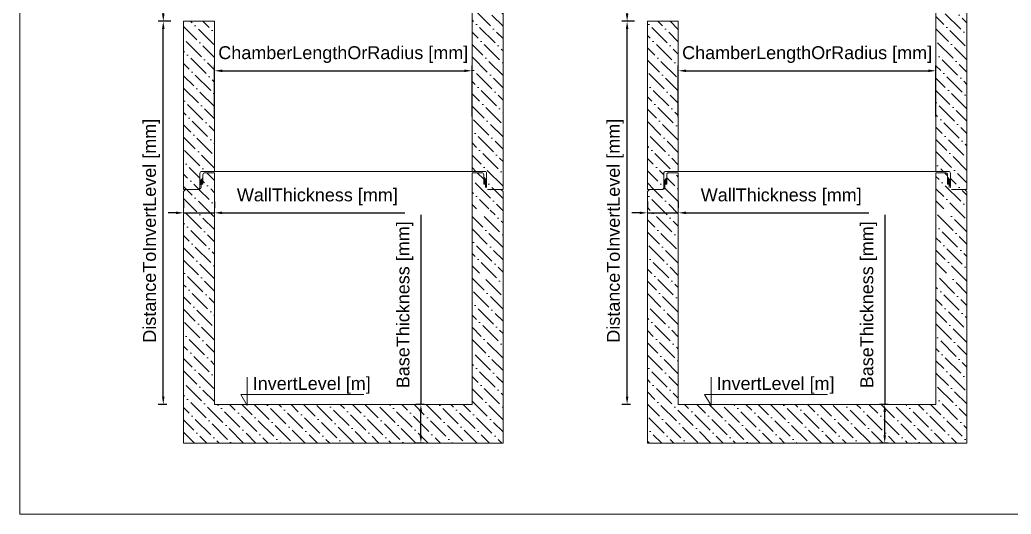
# Model space of a CAD drawing. Extents: x -36162 to -27468, y 13969 to 19902.
# Drawn here: x -36162 to -32314, y 13969 to 15888 of the extents above; entities that cross this region are included whole.
import ezdxf
from ezdxf.enums import TextEntityAlignment as Align

# ---------------------------------------------------------------- set-up
doc = ezdxf.new("R2010")
doc.units = 0
doc.header["$LTSCALE"] = 50
doc.header["$MEASUREMENT"] = 0
doc.layers.get('0').update_dxf_attribs({"lineweight": 0})
doc.layers.get('DEFPOINTS').update_dxf_attribs({"lineweight": 0})
doc.layers.add('0_5', color=250, linetype='Continuous', lineweight=0)
doc.layers.add('BA_szr', color=7, linetype='Continuous', lineweight=5)
doc.styles.add('_TCW_TXTSTY_4', font='arial.ttf', dxfattribs={"height": 50.000004})
doc.styles.add('BIKWYM', font='BIKROMSW.SHX', dxfattribs={"width": 0.85})
doc.styles.get("Standard").update_dxf_attribs({"font": 'arial.ttf', "height": 50.000004})
doc.dimstyles.get("Standard").update_dxf_attribs({"dimtxt": 0.18, "dimasz": 0.18, "dimexe": 0.18, "dimexo": 0.0625, "dimgap": 0.09, "dimtad": 0, "dimtih": 1, "dimtoh": 1, "dimdec": 4, "dimzin": 0, "dimdsep": 46, "dimtxsty": 'Standard', "dimcen": 0.09, "dimadec": 0, "dimazin": 0, "dimtfac": 1, "dimtdec": 4, "dimtofl": 0, "dimtmove": 0, "dimatfit": 3, "dimfxl": 1, "dimtolj": 1, "dimtzin": 0, "dimarcsym": 0})

# ---------------------------------------------------------------- blocks, each defined once
blk = doc.blocks.new('*D19')
at = {"layer": '0_5', "color": 0, "linetype": 'ByBlock', "lineweight": -2, "transparency": 16777216}
for p, q in [((-35406.6, 15512.3), (-35406.6, 15710.3)), ((-34406.6, 15512.3), (-34406.6, 15710.3)), ((-35376.6, 15690.3), (-34436.6, 15690.3))]:
    blk.add_line(p, q, dxfattribs=at)
at = {"layer": '0_5', "color": 0, "transparency": 16777216}
for points in [[(-35376.6, 15695.3), (-35376.6, 15685.3), (-35406.6, 15690.3)], [(-34436.6, 15695.3), (-34436.6, 15685.3), (-34406.6, 15690.3)]]:
    blk.add_solid(points, dxfattribs=at)
at = {"layer": 'DEFPOINTS', "color": 0, "transparency": 16777216}
for p in [(-34406.6, 15690.3), (-35406.6, 15412.3), (-34406.6, 15412.3)]:
    blk.add_point(p, dxfattribs=at)
at = {"layer": '0_5', "color": 0, "transparency": 16777216, "insert": (-34906.6, 15753.1), "char_height": 50, "attachment_point": 5}
blk.add_mtext('\\A1;ChamberLengthOrRadius [mm]', dxfattribs=at)
blk = doc.blocks.new('*D20')
at = {"layer": '0_5', "color": 0, "linetype": 'ByBlock', "lineweight": -2, "transparency": 16777216}
for p, q in [((-34605.4, 15131.1), (-34605.4, 14395.1)), ((-34592.2, 14395.1), (-34625.4, 14395.1)), ((-34605.4, 14274.7), (-34605.4, 14365.1)), ((-34592.2, 14244.7), (-34625.4, 14244.7))]:
    blk.add_line(p, q, dxfattribs=at)
at = {"layer": '0_5', "color": 0, "transparency": 16777216}
for points in [[(-34610.4, 14365.1), (-34600.4, 14365.1), (-34605.4, 14395.1)], [(-34610.4, 14274.7), (-34600.4, 14274.7), (-34605.4, 14244.7)]]:
    blk.add_solid(points, dxfattribs=at)
at = {"layer": 'DEFPOINTS', "color": 0, "transparency": 16777216}
for p in [(-34605.4, 14395.1), (-34542.2, 14395.1), (-34542.2, 14244.7)]:
    blk.add_point(p, dxfattribs=at)
at = {"layer": '0_5', "color": 0, "transparency": 16777216, "insert": (-34667.4, 14781.8), "char_height": 50, "attachment_point": 5, "rotation": 90}
blk.add_mtext('\\A1;BaseThickness [mm]', dxfattribs=at)
blk = doc.blocks.new('*D21')
at = {"layer": '0_5', "color": 0, "linetype": 'ByBlock', "lineweight": -2, "transparency": 16777216}
for p, q in [((-35526.6, 15183.2), (-35526.6, 15158.8)), ((-35407, 15183.2), (-35407, 15158.8)), ((-35556.6, 15138.8), (-35586.6, 15138.8)), ((-35526.6, 15138.8), (-35407, 15138.8)), ((-35377, 15138.8), (-34667.6, 15138.8))]:
    blk.add_line(p, q, dxfattribs=at)
at = {"layer": '0_5', "color": 0, "transparency": 16777216}
for points in [[(-35556.6, 15143.8), (-35556.6, 15133.8), (-35526.6, 15138.8)], [(-35377, 15143.8), (-35377, 15133.8), (-35407, 15138.8)]]:
    blk.add_solid(points, dxfattribs=at)
at = {"layer": 'DEFPOINTS', "color": 0, "transparency": 16777216}
for p in [(-35526.6, 15133.2), (-35407, 15138.8), (-35407, 15133.2)]:
    blk.add_point(p, dxfattribs=at)
at = {"layer": '0_5', "color": 0, "transparency": 16777216, "insert": (-35007.3, 15200.8), "char_height": 50, "attachment_point": 5}
blk.add_mtext('\\A1;WallThickness [mm]', dxfattribs=at)
blk = doc.blocks.new('*D25')
at = {"layer": '0_5', "color": 0, "linetype": 'ByBlock', "lineweight": -2, "transparency": 16777216}
for p, q in [((-35592.2, 15882.7), (-35625.4, 15882.7)), ((-35605.4, 14424.7), (-35605.4, 15852.7)), ((-35592.2, 14394.7), (-35625.4, 14394.7))]:
    blk.add_line(p, q, dxfattribs=at)
at = {"layer": '0_5', "color": 0, "transparency": 16777216}
for points in [[(-35610.4, 15852.7), (-35600.4, 15852.7), (-35605.4, 15882.7)], [(-35610.4, 14424.7), (-35600.4, 14424.7), (-35605.4, 14394.7)]]:
    blk.add_solid(points, dxfattribs=at)
at = {"layer": 'DEFPOINTS', "color": 0, "transparency": 16777216}
for p in [(-35605.4, 15882.7), (-35542.2, 15882.7), (-35542.2, 14394.7)]:
    blk.add_point(p, dxfattribs=at)
at = {"layer": '0_5', "color": 0, "transparency": 16777216, "insert": (-35651.3, 15069.3), "char_height": 50, "attachment_point": 5, "rotation": 90}
blk.add_mtext('\\A1;DistanceToInvertLevel [mm]', dxfattribs=at)
blk = doc.blocks.new('*D26')
at = {"layer": '0_5', "color": 0, "linetype": 'ByBlock', "lineweight": -2, "transparency": 16777216}
for p, q in [((-35605.4, 17021), (-35605.4, 16092)), ((-35576.6, 16092), (-35625.4, 16092)), ((-35605.4, 15912.7), (-35605.4, 16062)), ((-35576.6, 15882.7), (-35625.4, 15882.7))]:
    blk.add_line(p, q, dxfattribs=at)
at = {"layer": '0_5', "color": 0, "transparency": 16777216}
for points in [[(-35610.4, 16062), (-35600.4, 16062), (-35605.4, 16092)], [(-35610.4, 15912.7), (-35600.4, 15912.7), (-35605.4, 15882.7)]]:
    blk.add_solid(points, dxfattribs=at)
at = {"layer": 'DEFPOINTS', "color": 0, "transparency": 16777216}
for p in [(-35605.4, 16092), (-35526.6, 16092), (-35526.6, 15882.7)]:
    blk.add_point(p, dxfattribs=at)
at = {"layer": '0_5', "color": 0, "transparency": 16777216, "insert": (-35667.4, 16603.2), "char_height": 50, "attachment_point": 5, "rotation": 90}
blk.add_mtext('\\A1;ActualPortDiameter [mm]', dxfattribs=at)
blk = doc.blocks.new('*D27')
at = {"layer": '0_5', "color": 0, "linetype": 'ByBlock', "lineweight": -2, "transparency": 16777216}
for p, q in [((-33606, 15512.3), (-33606, 15710.3)), ((-32606, 15512.3), (-32606, 15710.3)), ((-33576, 15690.3), (-32636, 15690.3))]:
    blk.add_line(p, q, dxfattribs=at)
at = {"layer": '0_5', "color": 0, "transparency": 16777216}
for points in [[(-33576, 15695.3), (-33576, 15685.3), (-33606, 15690.3)], [(-32636, 15695.3), (-32636, 15685.3), (-32606, 15690.3)]]:
    blk.add_solid(points, dxfattribs=at)
at = {"layer": 'DEFPOINTS', "color": 0, "transparency": 16777216}
for p in [(-32606, 15690.3), (-33606, 15412.3), (-32606, 15412.3)]:
    blk.add_point(p, dxfattribs=at)
at = {"layer": '0_5', "color": 0, "transparency": 16777216, "insert": (-33106, 15753.1), "char_height": 50, "attachment_point": 5}
blk.add_mtext('\\A1;ChamberLengthOrRadius [mm]', dxfattribs=at)
blk = doc.blocks.new('*D28')
at = {"layer": '0_5', "color": 0, "linetype": 'ByBlock', "lineweight": -2, "transparency": 16777216}
for p, q in [((-32804.8, 15131.1), (-32804.8, 14395.1)), ((-32791.6, 14395.1), (-32824.8, 14395.1)), ((-32804.8, 14274.7), (-32804.8, 14365.1)), ((-32791.6, 14244.7), (-32824.8, 14244.7))]:
    blk.add_line(p, q, dxfattribs=at)
at = {"layer": '0_5', "color": 0, "transparency": 16777216}
for points in [[(-32809.8, 14365.1), (-32799.8, 14365.1), (-32804.8, 14395.1)], [(-32809.8, 14274.7), (-32799.8, 14274.7), (-32804.8, 14244.7)]]:
    blk.add_solid(points, dxfattribs=at)
at = {"layer": 'DEFPOINTS', "color": 0, "transparency": 16777216}
for p in [(-32804.8, 14395.1), (-32741.6, 14395.1), (-32741.6, 14244.7)]:
    blk.add_point(p, dxfattribs=at)
at = {"layer": '0_5', "color": 0, "transparency": 16777216, "insert": (-32866.7, 14781.8), "char_height": 50, "attachment_point": 5, "rotation": 90}
blk.add_mtext('\\A1;BaseThickness [mm]', dxfattribs=at)
blk = doc.blocks.new('*D29')
at = {"layer": '0_5', "color": 0, "linetype": 'ByBlock', "lineweight": -2, "transparency": 16777216}
for p, q in [((-33726, 15183.2), (-33726, 15158.8)), ((-33606.4, 15183.2), (-33606.4, 15158.8)), ((-33756, 15138.8), (-33786, 15138.8)), ((-33726, 15138.8), (-33606.4, 15138.8)), ((-33576.4, 15138.8), (-32866.9, 15138.8))]:
    blk.add_line(p, q, dxfattribs=at)
at = {"layer": '0_5', "color": 0, "transparency": 16777216}
for points in [[(-33756, 15143.8), (-33756, 15133.8), (-33726, 15138.8)], [(-33576.4, 15143.8), (-33576.4, 15133.8), (-33606.4, 15138.8)]]:
    blk.add_solid(points, dxfattribs=at)
at = {"layer": 'DEFPOINTS', "color": 0, "transparency": 16777216}
for p in [(-33726, 15133.2), (-33606.4, 15138.8), (-33606.4, 15133.2)]:
    blk.add_point(p, dxfattribs=at)
at = {"layer": '0_5', "color": 0, "transparency": 16777216, "insert": (-33206.6, 15200.8), "char_height": 50, "attachment_point": 5}
blk.add_mtext('\\A1;WallThickness [mm]', dxfattribs=at)
blk = doc.blocks.new('*D30')
at = {"layer": '0_5', "color": 0, "linetype": 'ByBlock', "lineweight": -2, "transparency": 16777216}
for p, q in [((-33791.6, 15882.7), (-33824.8, 15882.7)), ((-33804.8, 14424.7), (-33804.8, 15852.7)), ((-33791.6, 14394.7), (-33824.8, 14394.7))]:
    blk.add_line(p, q, dxfattribs=at)
at = {"layer": '0_5', "color": 0, "transparency": 16777216}
for points in [[(-33809.8, 15852.7), (-33799.8, 15852.7), (-33804.8, 15882.7)], [(-33809.8, 14424.7), (-33799.8, 14424.7), (-33804.8, 14394.7)]]:
    blk.add_solid(points, dxfattribs=at)
at = {"layer": 'DEFPOINTS', "color": 0, "transparency": 16777216}
for p in [(-33804.8, 15882.7), (-33741.6, 15882.7), (-33741.6, 14394.7)]:
    blk.add_point(p, dxfattribs=at)
at = {"layer": '0_5', "color": 0, "transparency": 16777216, "insert": (-33850.6, 15069.3), "char_height": 50, "attachment_point": 5, "rotation": 90}
blk.add_mtext('\\A1;DistanceToInvertLevel [mm]', dxfattribs=at)
blk = doc.blocks.new('*D31')
at = {"layer": '0_5', "color": 0, "linetype": 'ByBlock', "lineweight": -2, "transparency": 16777216}
for p, q in [((-33804.8, 17021), (-33804.8, 16092)), ((-33776, 16092), (-33824.8, 16092)), ((-33804.8, 15912.7), (-33804.8, 16062)), ((-33776, 15882.7), (-33824.8, 15882.7))]:
    blk.add_line(p, q, dxfattribs=at)
at = {"layer": '0_5', "color": 0, "transparency": 16777216}
for points in [[(-33809.8, 16062), (-33799.8, 16062), (-33804.8, 16092)], [(-33809.8, 15912.7), (-33799.8, 15912.7), (-33804.8, 15882.7)]]:
    blk.add_solid(points, dxfattribs=at)
at = {"layer": 'DEFPOINTS', "color": 0, "transparency": 16777216}
for p in [(-33804.8, 16092), (-33726, 16092), (-33726, 15882.7)]:
    blk.add_point(p, dxfattribs=at)
at = {"layer": '0_5', "color": 0, "transparency": 16777216, "insert": (-33866.7, 16603.2), "char_height": 50, "attachment_point": 5, "rotation": 90}
blk.add_mtext('\\A1;ActualPortDiameter [mm]', dxfattribs=at)
blk = doc.blocks.new('WYM-ST3')
for q in [(-7.5, 7.5), (-7.5, -7.5), (-3.75, 0)]:
    blk.add_line((0, 0), q)
blk = doc.blocks.new('*D41')
at = {"linetype": 'ByBlock', "lineweight": -2, "transparency": 16777216}
blk.add_arc((-28865.3, 15882.7), 735.8, 202.6557, 269.8443, dxfattribs=at)
at = {"layer": '0_5', "color": 0, "linetype": 'ByBlock', "lineweight": -2, "transparency": 16777216}
for p, q in [((-33231, 17744), (-33231, 18035.8)), ((-32636, 18015.8), (-33201, 18015.8)), ((-32606, 17744), (-32606, 18035.8))]:
    blk.add_line(p, q, dxfattribs=at)
at = {"layer": '0_5', "color": 0, "transparency": 16777216}
for points in [[(-33201, 18020.8), (-33201, 18010.8), (-33231, 18015.8)], [(-32636, 18020.8), (-32636, 18010.8), (-32606, 18015.8)]]:
    blk.add_solid(points, dxfattribs=at)
at = {"layer": 'DEFPOINTS', "color": 0, "transparency": 16777216}
for p in [(-33231, 18015.8), (-33231, 17644), (-32606, 17644), (-28865.3, 16739.4), (-28743.6, 15933.1), (-29561.9, 15594.2), (-29385.6, 15362.4), (-28865.3, 15026.7)]:
    blk.add_point(p, dxfattribs=at)
at = {"lineweight": -2, "transparency": 16777216, "xscale": 2, "yscale": 2, "zscale": 2}
for p, rotation in [((-29545.1, 15601.1), 112.5778683454403), ((-28865.3, 15146.9), 359.9221316545593)]:
    blk.add_blockref('WYM-ST3', p, dxfattribs=dict(at, rotation=rotation))
at = {"color": 7, "transparency": 16777216, "insert": (-29260.8, 15290.9), "char_height": 30, "attachment_point": 5, "rotation": 326.25, "style": 'BIKWYM'}
blk.add_mtext('\\A1;68°', dxfattribs=at)
at = {"layer": '0_5', "color": 0, "transparency": 16777216, "insert": (-32918.5, 18078.6), "char_height": 50, "attachment_point": 5}
blk.add_mtext('\\A1;AccessLengthOrRadius [mm]', dxfattribs=at)

msp = doc.modelspace()

# ---------------------------------------------------------------- hatches: boundary and pattern name
at = {"layer": '0_5', "linetype": 'Continuous', "lineweight": 0}
h = msp.add_hatch(dxfattribs=at)
h.set_pattern_fill('ANSI36', angle=90, style=0)
h.paths.add_polyline_path([(-35463.1, 15264.7), (-35451.6, 15277.5), (-35451.6, 15268.2), (-35451.6, 15249.7), (-35458.6, 15249.7), (-35458.6, 15243.7), (-35463.1, 15249.7)])
h = msp.add_hatch(dxfattribs=at)
h.set_pattern_fill('ANSI36', angle=90, style=0)
h.paths.add_polyline_path([(-34350.1, 15264.7), (-34361.6, 15277.5), (-34361.6, 15268.2), (-34361.6, 15249.7), (-34354.6, 15249.7), (-34354.6, 15243.7), (-34350.1, 15249.7)])
h = msp.add_hatch(dxfattribs=at)
h.set_pattern_fill('ANSI36', angle=90, style=0)
h.paths.add_polyline_path([(-33662.5, 15264.7), (-33651, 15277.5), (-33651, 15268.2), (-33651, 15249.7), (-33658, 15249.7), (-33658, 15243.7), (-33662.5, 15249.7)])
h = msp.add_hatch(dxfattribs=at)
h.set_pattern_fill('ANSI36', angle=90, style=0)
h.paths.add_polyline_path([(-32549.5, 15264.7), (-32561, 15277.5), (-32561, 15268.2), (-32561, 15249.7), (-32554, 15249.7), (-32554, 15243.7), (-32549.5, 15249.7)])
at = {"layer": 'BA_szr', "linetype": 'Continuous', "lineweight": 0}
h = msp.add_hatch(dxfattribs=at)
h.set_pattern_fill('ANSI36', color=256, scale=270, angle=90, style=0)
h.paths.add_polyline_path([(-35526.6, 16092), (-35406.6, 16092), (-35406.6, 16299.5), (-35443.6, 16299.5), (-35444.4, 16299.4), (-35445.2, 16299.3), (-35446, 16299.1), (-35446.7, 16298.9), (-35447.4, 16298.5), (-35448.1, 16298.1), (-35448.7, 16297.7), (-35449.3, 16297.1), (-35449.8, 16296.6), (-35450.3, 16295.9), (-35450.7, 16295.3), (-35451, 16294.5), (-35451.3, 16293.8), (-35451.5, 16293), (-35451.6, 16292.3), (-35451.6, 16291.5), (-35451.6, 16254.5), (-35458.6, 16254.5), (-35458.6, 16242.5), (-35458.7, 16241.6), (-35458.8, 16240.8), (-35459, 16240), (-35459.3, 16239.2), (-35459.7, 16238.5), (-35460.2, 16237.8), (-35460.7, 16237.1), (-35461.3, 16236.5), (-35461.9, 16236), (-35462.6, 16235.6), (-35463.4, 16235.2), (-35464.2, 16234.9), (-35465, 16234.7), (-35465.8, 16234.5), (-35466.6, 16234.5), (-35518.6, 16234.5), (-35526.6, 16226.5)])
h.paths.add_polyline_path([(-35406.6, 15882.7), (-35526.6, 15882.7), (-35526.6, 15229.7), (-35471.1, 15229.7), (-35470.3, 15229.8), (-35469.5, 15229.9), (-35468.7, 15230.1), (-35467.9, 15230.4), (-35467.1, 15230.8), (-35466.4, 15231.3), (-35465.8, 15231.8), (-35465.2, 15232.4), (-35464.7, 15233), (-35464.2, 15233.7), (-35463.8, 15234.5), (-35463.5, 15235.3), (-35463.3, 15236.1), (-35463.2, 15236.9), (-35463.1, 15237.7), (-35463.1, 15291.7), (-35463.1, 15292.6), (-35463, 15293.4), (-35462.8, 15294.2), (-35462.5, 15295), (-35462.1, 15295.7), (-35461.6, 15296.4), (-35461.1, 15297.1), (-35460.5, 15297.7), (-35459.8, 15298.2), (-35459.1, 15298.7), (-35458.4, 15299), (-35457.6, 15299.3), (-35456.8, 15299.6), (-35456, 15299.7), (-35455.1, 15299.7), (-35406.6, 15299.7)])
h = msp.add_hatch(dxfattribs=at)
h.set_pattern_fill('ANSI36', color=256, scale=270, angle=90, style=0)
h.paths.add_polyline_path([(-34350.1, 15237.7), (-34350.1, 15291.7), (-34350.2, 15292.1), (-34350.2, 15292.5), (-34350.2, 15292.9), (-34350.3, 15293.3), (-34350.4, 15293.7), (-34350.5, 15294.1), (-34350.6, 15294.5), (-34350.8, 15294.9), (-34351, 15295.3), (-34351.1, 15295.6), (-34351.4, 15296), (-34351.6, 15296.3), (-34351.8, 15296.6), (-34352.1, 15296.9), (-34352.3, 15297.2), (-34352.6, 15297.5), (-34352.9, 15297.8), (-34353.2, 15298.1), (-34353.6, 15298.3), (-34353.9, 15298.5), (-34354.3, 15298.7), (-34354.6, 15298.9), (-34355, 15299.1), (-34355.4, 15299.2), (-34355.7, 15299.4), (-34356.1, 15299.5), (-34356.5, 15299.6), (-34356.9, 15299.6), (-34357.3, 15299.7), (-34357.7, 15299.7), (-34358.1, 15299.7), (-34406.6, 15299.7), (-34406.6, 16299.5), (-34369.6, 16299.5), (-34369.2, 16299.5), (-34368.8, 16299.4), (-34368.4, 16299.4), (-34368, 16299.3), (-34367.6, 16299.2), (-34367.2, 16299.1), (-34366.9, 16299), (-34366.5, 16298.8), (-34366.1, 16298.7), (-34365.8, 16298.5), (-34365.4, 16298.3), (-34365.1, 16298), (-34364.7, 16297.8), (-34364.4, 16297.6), (-34364.1, 16297.3), (-34363.8, 16297), (-34363.6, 16296.7), (-34363.3, 16296.4), (-34363.1, 16296.1), (-34362.9, 16295.7), (-34362.6, 16295.4), (-34362.5, 16295), (-34362.3, 16294.6), (-34362.1, 16294.3), (-34362, 16293.9), (-34361.9, 16293.5), (-34361.8, 16293.1), (-34361.7, 16292.7), (-34361.7, 16292.3), (-34361.7, 16291.9), (-34361.6, 16291.5), (-34361.6, 16254.5), (-34354.6, 16254.5), (-34354.6, 16242.5), (-34354.6, 16242.1), (-34354.6, 16241.7), (-34354.6, 16241.3), (-34354.5, 16240.9), (-34354.4, 16240.5), (-34354.3, 16240.1), (-34354.1, 16239.7), (-34354, 16239.3), (-34353.8, 16239), (-34353.6, 16238.6), (-34353.4, 16238.2), (-34353.2, 16237.9), (-34353, 16237.6), (-34352.7, 16237.3), (-34352.4, 16237), (-34352.2, 16236.7), (-34351.9, 16236.4), (-34351.5, 16236.2), (-34351.2, 16235.9), (-34350.9, 16235.7), (-34350.5, 16235.5), (-34350.2, 16235.3), (-34349.8, 16235.1), (-34349.4, 16235), (-34349, 16234.8), (-34348.6, 16234.7), (-34348.3, 16234.6), (-34347.9, 16234.6), (-34347.5, 16234.5), (-34347, 16234.5), (-34346.6, 16234.5), (-34294.6, 16234.5), (-34286.6, 16226.5), (-34286.6, 15229.7), (-34294.6, 15229.7), (-34346.6, 15229.7)])
h = msp.add_hatch(dxfattribs=at)
h.set_pattern_fill('ANSI36', color=256, scale=270, angle=90, style=0)
h.paths.add_polyline_path([(-33726, 16092), (-33606, 16092), (-33606, 16299.5), (-33643, 16299.5), (-33643.8, 16299.4), (-33644.5, 16299.3), (-33645.3, 16299.1), (-33646, 16298.9), (-33646.7, 16298.5), (-33647.4, 16298.1), (-33648, 16297.7), (-33648.6, 16297.1), (-33649.2, 16296.6), (-33649.6, 16295.9), (-33650, 16295.3), (-33650.4, 16294.5), (-33650.6, 16293.8), (-33650.8, 16293), (-33650.9, 16292.3), (-33651, 16291.5), (-33651, 16254.5), (-33658, 16254.5), (-33658, 16242.5), (-33658, 16241.6), (-33658.1, 16240.8), (-33658.4, 16240), (-33658.7, 16239.2), (-33659, 16238.5), (-33659.5, 16237.8), (-33660, 16237.1), (-33660.6, 16236.5), (-33661.3, 16236), (-33662, 16235.6), (-33662.7, 16235.2), (-33663.5, 16234.9), (-33664.3, 16234.7), (-33665.1, 16234.5), (-33666, 16234.5), (-33718, 16234.5), (-33726, 16226.5)])
h.paths.add_polyline_path([(-33606, 15882.7), (-33726, 15882.7), (-33726, 15229.7), (-33670.5, 15229.7), (-33669.6, 15229.8), (-33668.8, 15229.9), (-33668, 15230.1), (-33667.2, 15230.4), (-33666.5, 15230.8), (-33665.8, 15231.3), (-33665.1, 15231.8), (-33664.5, 15232.4), (-33664, 15233), (-33663.5, 15233.7), (-33663.2, 15234.5), (-33662.9, 15235.3), (-33662.6, 15236.1), (-33662.5, 15236.9), (-33662.5, 15237.7), (-33662.5, 15291.7), (-33662.4, 15292.6), (-33662.3, 15293.4), (-33662.1, 15294.2), (-33661.8, 15295), (-33661.4, 15295.7), (-33660.9, 15296.4), (-33660.4, 15297.1), (-33659.8, 15297.7), (-33659.2, 15298.2), (-33658.5, 15298.7), (-33657.7, 15299), (-33656.9, 15299.3), (-33656.1, 15299.6), (-33655.3, 15299.7), (-33654.5, 15299.7), (-33606, 15299.7)])
h = msp.add_hatch(dxfattribs=at)
h.set_pattern_fill('ANSI36', color=256, scale=270, angle=90, style=0)
h.paths.add_polyline_path([(-32549.5, 15237.7), (-32549.5, 15291.7), (-32549.5, 15292.1), (-32549.5, 15292.5), (-32549.6, 15292.9), (-32549.6, 15293.3), (-32549.7, 15293.7), (-32549.8, 15294.1), (-32550, 15294.5), (-32550.1, 15294.9), (-32550.3, 15295.3), (-32550.5, 15295.6), (-32550.7, 15296), (-32550.9, 15296.3), (-32551.1, 15296.6), (-32551.4, 15296.9), (-32551.7, 15297.2), (-32552, 15297.5), (-32552.3, 15297.8), (-32552.6, 15298.1), (-32552.9, 15298.3), (-32553.2, 15298.5), (-32553.6, 15298.7), (-32553.9, 15298.9), (-32554.3, 15299.1), (-32554.7, 15299.2), (-32555.1, 15299.4), (-32555.5, 15299.5), (-32555.9, 15299.6), (-32556.3, 15299.6), (-32556.7, 15299.7), (-32557.1, 15299.7), (-32557.5, 15299.7), (-32606, 15299.7), (-32606, 16299.5), (-32569, 16299.5), (-32568.6, 16299.5), (-32568.2, 16299.4), (-32567.8, 16299.4), (-32567.4, 16299.3), (-32567, 16299.2), (-32566.6, 16299.1), (-32566.2, 16299), (-32565.8, 16298.8), (-32565.4, 16298.7), (-32565.1, 16298.5), (-32564.7, 16298.3), (-32564.4, 16298), (-32564.1, 16297.8), (-32563.8, 16297.6), (-32563.5, 16297.3), (-32563.2, 16297), (-32562.9, 16296.7), (-32562.6, 16296.4), (-32562.4, 16296.1), (-32562.2, 16295.7), (-32562, 16295.4), (-32561.8, 16295), (-32561.6, 16294.6), (-32561.5, 16294.3), (-32561.3, 16293.9), (-32561.2, 16293.5), (-32561.1, 16293.1), (-32561.1, 16292.7), (-32561, 16292.3), (-32561, 16291.9), (-32561, 16291.5), (-32561, 16254.5), (-32554, 16254.5), (-32554, 16242.5), (-32554, 16242.1), (-32553.9, 16241.7), (-32553.9, 16241.3), (-32553.8, 16240.9), (-32553.7, 16240.5), (-32553.6, 16240.1), (-32553.5, 16239.7), (-32553.3, 16239.3), (-32553.2, 16239), (-32553, 16238.6), (-32552.8, 16238.2), (-32552.5, 16237.9), (-32552.3, 16237.6), (-32552, 16237.3), (-32551.8, 16237), (-32551.5, 16236.7), (-32551.2, 16236.4), (-32550.9, 16236.2), (-32550.5, 16235.9), (-32550.2, 16235.7), (-32549.9, 16235.5), (-32549.5, 16235.3), (-32549.1, 16235.1), (-32548.7, 16235), (-32548.4, 16234.8), (-32548, 16234.7), (-32547.6, 16234.6), (-32547.2, 16234.6), (-32546.8, 16234.5), (-32546.4, 16234.5), (-32546, 16234.5), (-32494, 16234.5), (-32486, 16226.5), (-32486, 15229.7), (-32494, 15229.7), (-32546, 15229.7)])
h = msp.add_hatch(dxfattribs=at)
h.set_pattern_fill('ANSI36', color=256, scale=270, angle=90, style=0)
h.paths.add_polyline_path([(-35526.6, 15221.7), (-35518.6, 15229.7), (-35471.1, 15229.7), (-35466.6, 15229.7), (-35465.8, 15229.8), (-35465, 15229.9), (-35464.2, 15230.1), (-35463.4, 15230.4), (-35462.6, 15230.8), (-35461.9, 15231.3), (-35461.3, 15231.8), (-35460.7, 15232.4), (-35460.2, 15233), (-35459.7, 15233.7), (-35459.3, 15234.5), (-35459, 15235.3), (-35458.8, 15236.1), (-35458.7, 15236.9), (-35458.6, 15237.7), (-35458.6, 15249.7), (-35451.6, 15249.7), (-35451.6, 15286.7), (-35451.6, 15287.6), (-35451.5, 15288.4), (-35451.3, 15289.2), (-35451, 15290), (-35450.6, 15290.7), (-35450.1, 15291.4), (-35449.6, 15292.1), (-35449, 15292.7), (-35448.3, 15293.2), (-35447.6, 15293.7), (-35446.9, 15294), (-35446.1, 15294.3), (-35445.3, 15294.6), (-35444.5, 15294.7), (-35443.6, 15294.7), (-35406.6, 15294.7), (-35406.6, 14394.7), (-34406.6, 14394.7), (-34406.6, 14884.7), (-34336.6, 14884.7), (-34336.6, 14904.7), (-34406.6, 14904.7), (-34406.6, 15125.4), (-34406.6, 15134.7), (-34336.6, 15134.7), (-34336.6, 15154.7), (-34406.6, 15154.7), (-34406.6, 15294.7), (-34369.6, 15294.7), (-34368.8, 15294.7), (-34368, 15294.6), (-34367.2, 15294.3), (-34366.4, 15294), (-34365.6, 15293.7), (-34364.9, 15293.2), (-34364.3, 15292.7), (-34363.7, 15292.1), (-34363.2, 15291.4), (-34362.7, 15290.7), (-34362.3, 15290), (-34362, 15289.2), (-34361.8, 15288.4), (-34361.7, 15287.6), (-34361.6, 15286.7), (-34361.6, 15277.5), (-34361.6, 15268.2), (-34361.6, 15249.7), (-34354.6, 15249.7), (-34354.6, 15243.7), (-34354.6, 15237.7), (-34354.6, 15236.9), (-34354.5, 15236.1), (-34354.3, 15235.3), (-34354, 15234.5), (-34353.6, 15233.7), (-34353.1, 15233), (-34352.6, 15232.4), (-34352, 15231.8), (-34351.3, 15231.3), (-34350.6, 15230.8), (-34349.9, 15230.4), (-34349.1, 15230.1), (-34348.3, 15229.9), (-34347.5, 15229.8), (-34346.6, 15229.7), (-34342.1, 15229.7), (-34294.6, 15229.7), (-34286.6, 15221.7), (-34286.6, 15125.4), (-34286.6, 14244.7), (-35526.6, 14244.7), (-35526.6, 15125.4)])
h = msp.add_hatch(dxfattribs=at)
h.set_pattern_fill('ANSI36', color=256, scale=270, angle=90, style=0)
h.paths.add_polyline_path([(-33726, 15221.7), (-33718, 15229.7), (-33670.5, 15229.7), (-33666, 15229.7), (-33665.1, 15229.8), (-33664.3, 15229.9), (-33663.5, 15230.1), (-33662.7, 15230.4), (-33662, 15230.8), (-33661.3, 15231.3), (-33660.6, 15231.8), (-33660, 15232.4), (-33659.5, 15233), (-33659, 15233.7), (-33658.7, 15234.5), (-33658.4, 15235.3), (-33658.1, 15236.1), (-33658, 15236.9), (-33658, 15237.7), (-33658, 15249.7), (-33651, 15249.7), (-33651, 15286.7), (-33650.9, 15287.6), (-33650.8, 15288.4), (-33650.6, 15289.2), (-33650.3, 15290), (-33649.9, 15290.7), (-33649.4, 15291.4), (-33648.9, 15292.1), (-33648.3, 15292.7), (-33647.7, 15293.2), (-33647, 15293.7), (-33646.2, 15294), (-33645.4, 15294.3), (-33644.6, 15294.6), (-33643.8, 15294.7), (-33643, 15294.7), (-33606, 15294.7), (-33606, 14394.7), (-32606, 14394.7), (-32606, 14884.7), (-32536, 14884.7), (-32536, 14904.7), (-32606, 14904.7), (-32606, 15125.4), (-32606, 15134.7), (-32536, 15134.7), (-32536, 15154.7), (-32606, 15154.7), (-32606, 15294.7), (-32569, 15294.7), (-32568.1, 15294.7), (-32567.3, 15294.6), (-32566.5, 15294.3), (-32565.7, 15294), (-32565, 15293.7), (-32564.3, 15293.2), (-32563.6, 15292.7), (-32563, 15292.1), (-32562.5, 15291.4), (-32562, 15290.7), (-32561.7, 15290), (-32561.4, 15289.2), (-32561.1, 15288.4), (-32561, 15287.6), (-32561, 15286.7), (-32561, 15277.5), (-32561, 15268.2), (-32561, 15249.7), (-32554, 15249.7), (-32554, 15243.7), (-32554, 15237.7), (-32553.9, 15236.9), (-32553.8, 15236.1), (-32553.6, 15235.3), (-32553.3, 15234.5), (-32552.9, 15233.7), (-32552.4, 15233), (-32551.9, 15232.4), (-32551.3, 15231.8), (-32550.7, 15231.3), (-32550, 15230.8), (-32549.2, 15230.4), (-32548.4, 15230.1), (-32547.6, 15229.9), (-32546.8, 15229.8), (-32546, 15229.7), (-32541.5, 15229.7), (-32494, 15229.7), (-32486, 15221.7), (-32486, 15125.4), (-32486, 14244.7), (-33726, 14244.7), (-33726, 15125.4)])

# ---------------------------------------------------------------- linework, layer by layer
at = {"color": 7}
for p, q in [((-35526.6, 15882.7), (-35406.6, 15882.7)), ((-33726, 15882.7), (-33606, 15882.7))]:
    msp.add_line(p, q, dxfattribs=at)
at = {"color": 7, "linetype": 'Continuous', "lineweight": 0, "flags": 128}
msp.add_lwpolyline([(-36162.3, 19215.1), (-27468.5, 19215.1), (-27468.5, 13968.7), (-36162.3, 13968.7)], close=True, dxfattribs=at)
for points in [[(-35279.8, 14501), (-35279.8, 14390.2), (-35304.6, 14433.9), (-34826.9, 14433.9)], [(-33479.1, 14501), (-33479.1, 14390.2), (-33503.9, 14433.9), (-33026.3, 14433.9)]]:
    msp.add_lwpolyline(points, dxfattribs=at)
at = {"layer": '0_5', "color": 7}
for p, q in [((-34406.6, 16299.5), (-34406.6, 15299.7)), ((-32606, 16299.5), (-32606, 15299.7)), ((-34286.6, 15229.7), (-34286.6, 16226.5)), ((-32486, 15229.7), (-32486, 16226.5)), ((-35526.6, 15882.7), (-35526.6, 15229.7)), ((-35406.6, 15299.7), (-35406.6, 15882.7)), ((-33726, 15882.7), (-33726, 15229.7)), ((-33606, 15299.7), (-33606, 15882.7)), ((-35526.6, 15229.7), (-35526.6, 15337.5)), ((-33726, 15229.7), (-33726, 15337.5)), ((-35463.1, 15237.7), (-35463.1, 15291.7)), ((-35455.1, 15299.7), (-35406.6, 15299.7)), ((-35451.6, 15249.7), (-35451.6, 15286.7)), ((-35443.6, 15294.7), (-35406.6, 15294.7)), ((-35406.6, 15299.7), (-34406.6, 15299.7)), ((-35406.6, 15294.7), (-35406.6, 14394.7)), ((-35406.6, 15294.7), (-35406.6, 14494.7)), ((-35406.6, 15294.7), (-35406.6, 15125.4)), ((-34358.1, 15299.7), (-34406.6, 15299.7)), ((-34406.6, 15294.7), (-34406.6, 14394.7)), ((-34406.6, 15294.7), (-34406.6, 15125.4)), ((-34369.6, 15294.7), (-34406.6, 15294.7)), ((-34361.6, 15249.7), (-34361.6, 15286.7)), ((-34361.6, 15268.2), (-34361.6, 15286.7)), ((-34361.6, 15286.7), (-34361.6, 15277.5)), ((-34350.1, 15237.7), (-34350.1, 15291.7)), ((-33662.5, 15237.7), (-33662.5, 15291.7)), ((-33654.5, 15299.7), (-33606, 15299.7)), ((-33651, 15249.7), (-33651, 15286.7)), ((-33643, 15294.7), (-33606, 15294.7)), ((-33606, 15299.7), (-32606, 15299.7)), ((-33606, 15294.7), (-33606, 14394.7)), ((-33606, 15294.7), (-33606, 14494.7)), ((-33606, 15294.7), (-33606, 15125.4)), ((-32557.5, 15299.7), (-32606, 15299.7)), ((-32606, 15294.7), (-32606, 14394.7)), ((-32606, 15294.7), (-32606, 15125.4)), ((-32569, 15294.7), (-32606, 15294.7)), ((-32561, 15249.7), (-32561, 15286.7)), ((-32561, 15268.2), (-32561, 15286.7)), ((-32561, 15286.7), (-32561, 15277.5)), ((-32549.5, 15237.7), (-32549.5, 15291.7)), ((-35451.6, 15249.7), (-35458.6, 15249.7)), ((-35458.6, 15249.7), (-35458.6, 15237.7)), ((-34361.6, 15277.5), (-34350.1, 15264.7)), ((-34361.6, 15249.7), (-34354.6, 15249.7)), ((-34354.6, 15249.7), (-34354.6, 15237.7)), ((-34354.6, 15243.7), (-34350.1, 15249.7)), ((-34350.1, 15249.7), (-34350.1, 15264.7)), ((-33651, 15249.7), (-33658, 15249.7)), ((-33658, 15249.7), (-33658, 15237.7)), ((-32561, 15277.5), (-32549.5, 15264.7)), ((-32561, 15249.7), (-32554, 15249.7)), ((-32554, 15249.7), (-32554, 15237.7)), ((-32554, 15243.7), (-32549.5, 15249.7)), ((-32549.5, 15249.7), (-32549.5, 15264.7)), ((-35526.6, 15221.7), (-35518.6, 15229.7)), ((-35471.1, 15229.7), (-35526.6, 15229.7)), ((-35526.6, 15221.7), (-35526.6, 15125.4)), ((-35526.6, 15173.5), (-35526.6, 15221.7)), ((-35518.6, 15229.7), (-35466.6, 15229.7)), ((-35518.6, 15229.7), (-35471.1, 15229.7)), ((-35518.6, 15229.7), (-35473.1, 15229.7)), ((-34294.6, 15229.7), (-34346.6, 15229.7)), ((-34294.6, 15229.7), (-34342.1, 15229.7)), ((-34342.1, 15229.7), (-34286.6, 15229.7)), ((-34294.6, 15229.7), (-34340.1, 15229.7)), ((-34286.6, 15221.7), (-34294.6, 15229.7)), ((-34294.6, 15229.7), (-34286.6, 15229.7)), ((-34286.6, 15173.5), (-34286.6, 15221.7)), ((-34286.6, 15221.7), (-34286.6, 15125.4)), ((-33726, 15221.7), (-33718, 15229.7)), ((-33670.5, 15229.7), (-33726, 15229.7)), ((-33726, 15221.7), (-33726, 15125.4)), ((-33726, 15173.5), (-33726, 15221.7)), ((-33718, 15229.7), (-33666, 15229.7)), ((-33718, 15229.7), (-33670.5, 15229.7)), ((-33718, 15229.7), (-33672.5, 15229.7)), ((-32494, 15229.7), (-32546, 15229.7)), ((-32494, 15229.7), (-32541.5, 15229.7)), ((-32541.5, 15229.7), (-32486, 15229.7)), ((-32494, 15229.7), (-32539.5, 15229.7)), ((-32486, 15221.7), (-32494, 15229.7)), ((-32494, 15229.7), (-32486, 15229.7)), ((-32486, 15173.5), (-32486, 15221.7)), ((-32486, 15221.7), (-32486, 15125.4)), ((-35526.6, 15125.4), (-35526.6, 14244.7)), ((-34286.6, 15125.4), (-34286.6, 14244.7)), ((-33726, 15125.4), (-33726, 14244.7)), ((-32486, 15125.4), (-32486, 14244.7)), ((-35526.6, 14539.9), (-35526.6, 14735)), ((-35526.6, 14735), (-35526.6, 14637.5)), ((-33726, 14539.9), (-33726, 14735)), ((-33726, 14735), (-33726, 14637.5)), ((-35406.6, 14394.7), (-34406.6, 14394.7)), ((-33606, 14394.7), (-32606, 14394.7)), ((-35526.6, 14244.7), (-34286.6, 14244.7)), ((-33726, 14244.7), (-32486, 14244.7))]:
    msp.add_line(p, q, dxfattribs=at)
for centre, start, end in [((-35455.1, 15291.7), 90, 180), ((-35443.6, 15286.7), 90, 180), ((-34369.6, 15286.7), 0, 90), ((-34358.1, 15291.7), 0, 90), ((-33654.5, 15291.7), 90, 180), ((-33643, 15286.7), 90, 180), ((-32569, 15286.7), 0, 90), ((-32557.5, 15291.7), 0, 90), ((-35471.1, 15237.7), 270, 0), ((-35466.6, 15237.7), 270, 0), ((-33670.5, 15237.7), 270, 0), ((-33666, 15237.7), 270, 0)]:
    msp.add_arc(centre, 8, start, end, dxfattribs=at)

# ---------------------------------------------------------------- texts
at = {"layer": '0_5', "color": 7, "linetype": 'Continuous', "style": '_TCW_TXTSTY_4'}
for p in [(-35258.2, 14501.4), (-33457.6, 14501.4)]:
    msp.add_text('InvertLevel [m]', height=50, dxfattribs=at).set_placement(p, align=Align.TOP_LEFT)

# ---------------------------------------------------------------- dimensions: what is measured, and where the dimension line sits
at = {"layer": '0_5', "color": 7}
dim = msp.add_linear_dim(base=(-33231, 18015.8), p1=(-32606, 17644), p2=(-33231, 17644), text='AccessLengthOrRadius [mm]', dimstyle='Standard', override={"dimtxt": 50.000004, "dimasz": 30, "dimexe": 20, "dimexo": 100, "dimgap": 30, "dimtad": 1, "dimtih": 0, "dimtoh": 0, "dimdec": 0, "dimrnd": 1e-07, "dimzin": 12, "dimtofl": 1}, dxfattribs=at)
dim.commit()
dim.dimension.update_dxf_attribs({"geometry": '*D41', "text_midpoint": (-32918.5, 18015.8), "dimtype": 160})
for base, p1, p2, angle, text, override, picture, middle in [((-35605.4, 16092), (-35526.6, 15882.7), (-35526.6, 16092), 90, 'ActualPortDiameter [mm]', {"dimtxt": 50.000004, "dimasz": 30, "dimexe": 20, "dimexo": 50, "dimgap": 30, "dimtad": 1, "dimtih": 0, "dimtoh": 0, "dimdec": 0, "dimrnd": 1e-07, "dimzin": 12, "dimcen": 2.5, "dimtfac": 30, "dimtix": 1, "dimtofl": 1, "dimtmove": 1}, '*D26', (-35605.4, 16603.2)), ((-33804.8, 16092), (-33726, 15882.7), (-33726, 16092), 90, 'ActualPortDiameter [mm]', {"dimtxt": 50.000004, "dimasz": 30, "dimexe": 20, "dimexo": 50, "dimgap": 30, "dimtad": 1, "dimtih": 0, "dimtoh": 0, "dimdec": 0, "dimrnd": 1e-07, "dimzin": 12, "dimcen": 2.5, "dimtfac": 30, "dimtix": 1, "dimtofl": 1, "dimtmove": 1}, '*D31', (-33804.8, 16603.2)), ((-35605.4, 15882.7), (-35542.2, 14394.7), (-35542.2, 15882.7), 90, 'DistanceToInvertLevel [mm]', {"dimtxt": 50.000004, "dimasz": 30, "dimexe": 20, "dimexo": 50, "dimgap": 30, "dimtad": 1, "dimtih": 0, "dimtoh": 0, "dimdec": 0, "dimrnd": 1e-07, "dimzin": 12, "dimcen": 2.5, "dimtfac": 30, "dimtix": 1, "dimtofl": 1, "dimtmove": 1}, '*D25', (-35589.3, 15069.3)), ((-33804.8, 15882.7), (-33741.6, 14394.7), (-33741.6, 15882.7), 90, 'DistanceToInvertLevel [mm]', {"dimtxt": 50.000004, "dimasz": 30, "dimexe": 20, "dimexo": 50, "dimgap": 30, "dimtad": 1, "dimtih": 0, "dimtoh": 0, "dimdec": 0, "dimrnd": 1e-07, "dimzin": 12, "dimcen": 2.5, "dimtfac": 30, "dimtix": 1, "dimtofl": 1, "dimtmove": 1}, '*D30', (-33788.7, 15069.3)), ((-34406.6, 15690.3), (-35406.6, 15412.3), (-34406.6, 15412.3), 0, 'ChamberLengthOrRadius [mm]', {"dimtxt": 50.000004, "dimasz": 30, "dimexe": 20, "dimexo": 100, "dimgap": 30, "dimtad": 1, "dimtih": 0, "dimtoh": 0, "dimdec": 0, "dimrnd": 1e-07, "dimzin": 12, "dimcen": 2.5, "dimtfac": 30, "dimtofl": 1}, '*D19', (-34906.6, 15690.3)), ((-32606, 15690.3), (-33606, 15412.3), (-32606, 15412.3), 0, 'ChamberLengthOrRadius [mm]', {"dimtxt": 50.000004, "dimasz": 30, "dimexe": 20, "dimexo": 100, "dimgap": 30, "dimtad": 1, "dimtih": 0, "dimtoh": 0, "dimdec": 0, "dimrnd": 1e-07, "dimzin": 12, "dimcen": 2.5, "dimtfac": 30, "dimtofl": 1}, '*D27', (-33106, 15690.3)), ((-34605.4, 14395.1), (-34542.2, 14244.7), (-34542.2, 14395.1), 90, 'BaseThickness [mm]', {"dimtxt": 50.000004, "dimasz": 30, "dimexe": 20, "dimexo": 50, "dimgap": 30, "dimtad": 1, "dimtih": 0, "dimtoh": 0, "dimdec": 0, "dimrnd": 1e-07, "dimzin": 12, "dimcen": 2.5, "dimtfac": 30, "dimtix": 1, "dimtofl": 1, "dimtmove": 1}, '*D20', (-34589.3, 14781.8)), ((-32804.8, 14395.1), (-32741.6, 14244.7), (-32741.6, 14395.1), 90, 'BaseThickness [mm]', {"dimtxt": 50.000004, "dimasz": 30, "dimexe": 20, "dimexo": 50, "dimgap": 30, "dimtad": 1, "dimtih": 0, "dimtoh": 0, "dimdec": 0, "dimrnd": 1e-07, "dimzin": 12, "dimcen": 2.5, "dimtfac": 30, "dimtix": 1, "dimtofl": 1, "dimtmove": 1}, '*D28', (-32788.7, 14781.8))]:
    dim = msp.add_linear_dim(base=base, p1=p1, p2=p2, angle=angle, text=text, dimstyle='Standard', override=override, dxfattribs=at)
    dim.commit()
    dim.dimension.update_dxf_attribs({"geometry": picture, "text_midpoint": middle, "dimtype": 161})
for p1, p2, picture, middle in [((-35526.6, 15133.2), (-35407, 15133.2), '*D21', (-35007.3, 15200.8)), ((-33726, 15133.2), (-33606.4, 15133.2), '*D29', (-33206.6, 15200.8))]:
    dim = msp.add_aligned_dim(p1=p1, p2=p2, distance=5.6, text='WallThickness [mm]', dimstyle='Standard', override={"dimtxt": 50.000004, "dimasz": 30, "dimexe": 20, "dimexo": 50, "dimgap": 30, "dimtad": 1, "dimtih": 0, "dimtoh": 0, "dimdec": 0, "dimrnd": 1e-07, "dimzin": 12, "dimcen": 2.5, "dimtfac": 30, "dimtofl": 1}, dxfattribs=at)
    dim.commit()
    dim.dimension.update_dxf_attribs({"geometry": picture, "text_midpoint": middle})

doc.saveas('drawing.dxf')
